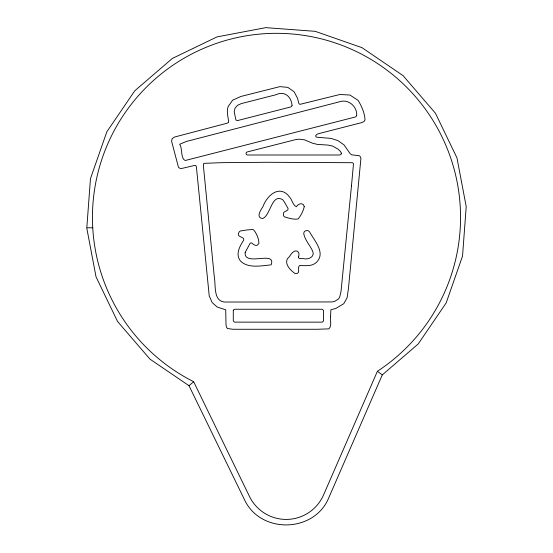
<?xml version="1.0" encoding="UTF-8"?>
<svg xmlns="http://www.w3.org/2000/svg" width="553" height="553" viewBox="0 0 553 553"><rect width="100%" height="100%" fill="white"/><g stroke="black" fill="none" stroke-linecap="round" stroke-linejoin="round"><path stroke-width="0.83" d="M377.395 371.291L323.574 494.907A40.784 40.784 0 0 1 249.5 496.476L193.647 381.708A184.045 184.045 0 0 1 129.043 107.234A184.045 184.045 0 0 1 410.568 91.273A184.045 184.045 0 0 1 377.395 371.291L382.289 374.893L328.89 497.527C314.512 533.14 260.173 534.295 244.302 499.318L189.008 385.711L149.96 359.118L117.582 321.535L96.035 276.853L86.786 228.119M189.008 385.711L193.647 381.708M382.289 374.893L418.255 343.911L446.174 302.906L462.536 256.08L466.214 206.608L456.965 157.875L435.418 113.192L403.04 75.609L362.042 47.689L315.217 31.327L265.744 27.65L217.011 36.899L172.329 58.445L134.745 90.823L106.826 131.821L90.464 178.654L86.814 227.781L92.745 227.781M330.57 316.682C329.968 320.664 332.125 325.724 328.869 328.869L317.249 329.27L232.917 329.27L227.387 328.503L226.412 326.947L226.011 324.936L225.721 309.784L217.156 307.026L212.165 302.567L209.228 295.903L196.591 168.796C196.598 167.359 196.433 164.69 194.276 165.52L181.591 168.492L179.725 168.278L178.432 167.144L171.617 141.361L172.094 138.672L174.472 137.061L226.813 123.298L228.617 122.434C228.424 117.277 226.17 111.893 228.175 106.529L232.647 100.162L240.811 96.478L279.901 86.627L287.795 87.367L294.155 91.819L297.528 98.254L298.876 103.494L299.83 104.379L339.853 94.508L349.862 95.019L358.019 100.273C361.69 106.197 364.641 112.819 365.028 119.863L364.033 121.556L361.814 122.593L318.915 133.591L317.083 134.241L315.666 135.727L315.908 136.695L316.745 137.22L331.081 138.402L337.869 140.58L344.021 144.886L350.07 153.568L351.535 154.819L359.132 155.683L360.031 156.292L360.929 158.282L348.425 288.707L347.097 297.784L343.752 303.721L335.74 308.491L330.881 309.735L330.57 316.682M341.332 153.146L340.945 154.577L339.542 154.999L247.412 154.999C245.836 154.985 245.477 152.262 247.122 151.992L295.288 139.695L299.132 139.176L304.496 139.819L312.417 143.165L317.36 144.402L327.998 145.08L332.429 145.985L338.18 149.206L340.53 151.557L341.332 153.146M351.48 185.829L341.028 291.355L339.715 297.016L338.484 298.966L334.634 301.42L331.911 301.945L226.889 302.035C212.705 303.037 216.023 285.673 214.267 276.59L203.407 165.852L203.386 164.034L204.029 163.349L221.684 162.672L266.38 162.285L352.42 162.706L353.319 163.377L353.457 164.227L351.48 185.829M233.29 310.447L233.29 320.913L234.417 322.129L322.199 322.15L323.47 321.079L323.477 310.351L322.233 309.251L235.156 309.251L233.96 309.424L233.29 310.447M356.72 115.542L355.717 116.897L185.262 160.494C180.437 158.69 182.608 148.059 179.663 144.285L186.458 141.43L339.86 101.704C348.48 98.8 357.335 106.605 356.72 115.542M292.074 105.554L291.12 106.853L237.389 120.609L235.958 120.063L234.189 111.727L235.087 108.091L237.541 105.305L241.419 103.556L275.795 94.791C284.747 90.436 291.396 96.872 292.074 105.554M304.268 206.601C303.293 211.018 300.984 215.587 298.053 219.002C293.546 219.672 288.631 218.221 284.353 216.797L283.571 215.767L283.461 213.105C284.042 210.755 288.853 211.191 288.044 208.419C286.288 205.509 284.85 202.384 282.707 199.737C271.53 192.886 270.776 215.49 262.675 218.504C255.541 217.937 260.74 209.85 262.869 206.857C266.864 195.375 279.735 183.942 289.502 196.972C292.247 199.619 292.731 205.357 296.332 206.725C298.026 203.677 303.424 201.893 304.268 206.601M298.523 257.021C298.468 259.544 301.855 258.348 303.397 258.638C308.277 259.931 315.459 256.834 312.521 250.855C309.784 245.014 304.862 239.912 303.715 233.49C303.652 230.435 308.215 229.405 309.659 231.984C314.374 240.873 326.021 252.728 316.503 262.316C311.871 266.643 305.374 265.544 299.608 265.578C296.712 267.306 301.475 273.866 295.343 273.673C290.277 270.465 282.258 262.046 289.537 256.606C291.065 253.557 295.648 248.014 298.703 252.617L299.007 254.712L298.523 257.021M245.186 252.389C243.631 267.175 276.694 249.921 271.122 264.88C261.279 265.73 247.703 268.793 240.175 260.684C235.322 253.82 239.843 246.203 243.673 240.147C244.903 236.269 235.163 237.652 239.283 231.797L240.334 230.981L246.652 229.993L252.348 229.53L253.689 229.882C256.661 233.608 258.915 238.82 258.922 243.569L257.207 245.2L255.873 245.456L253.827 244.696L251.65 242.912L250.253 243.085L245.186 252.389"/></g></svg>
